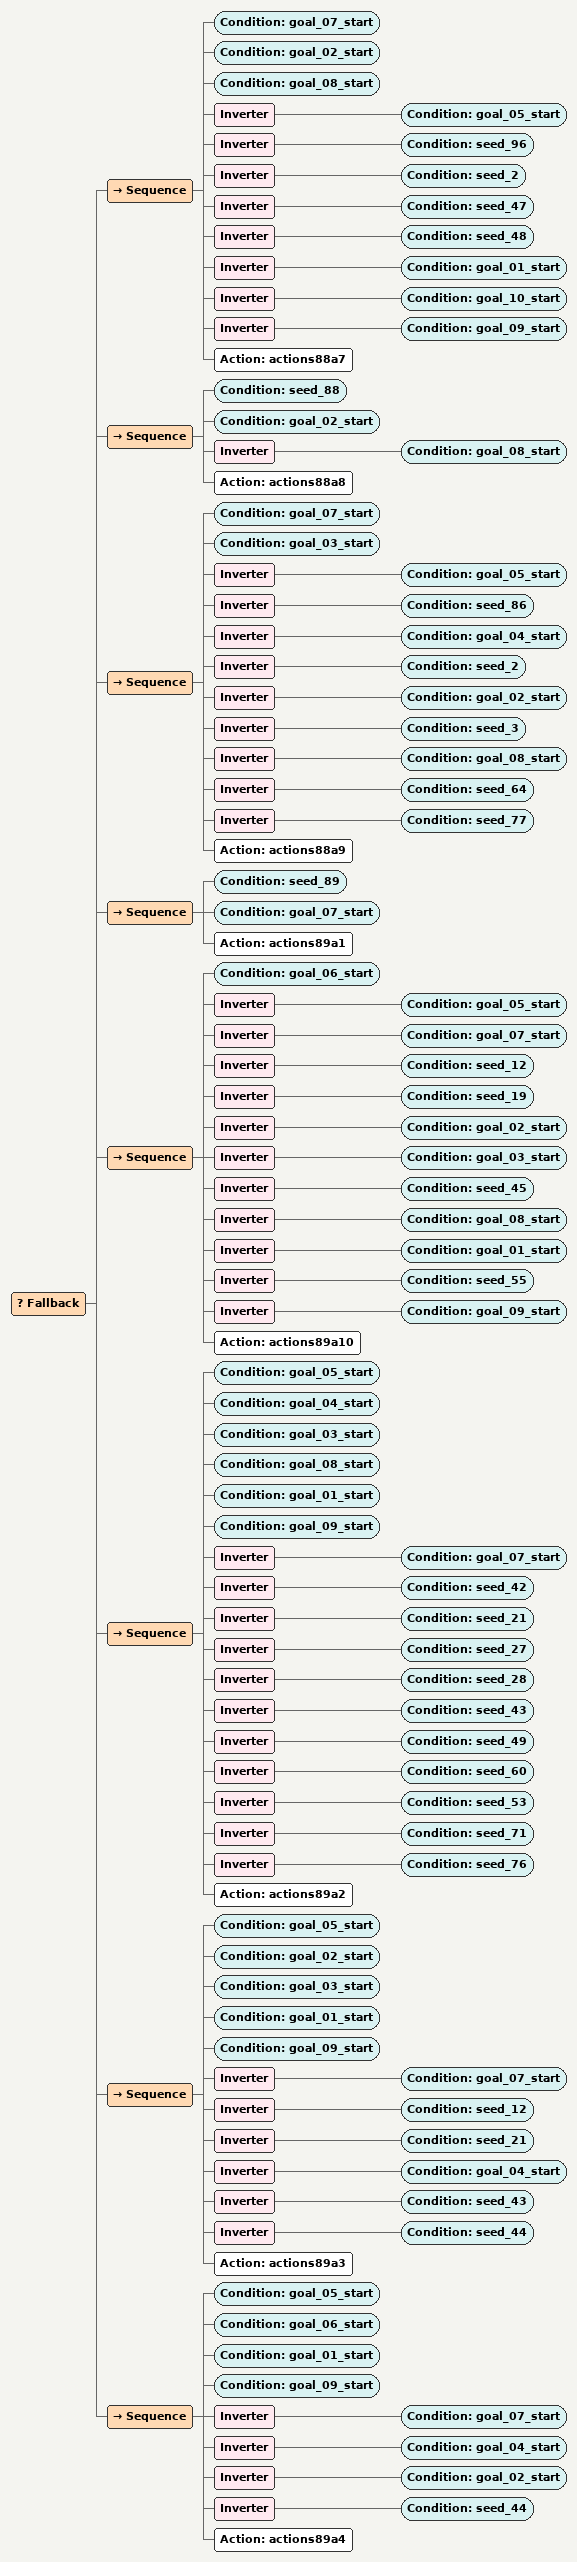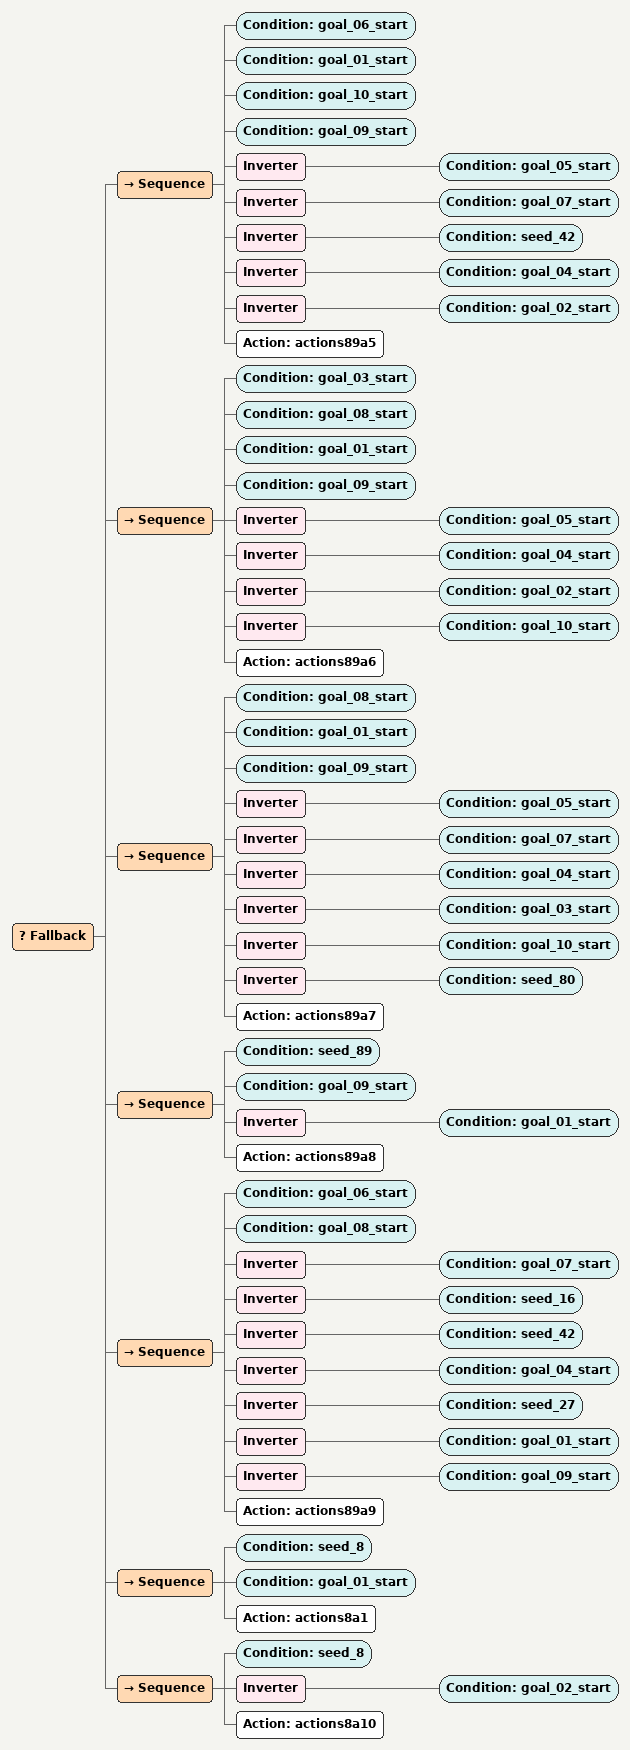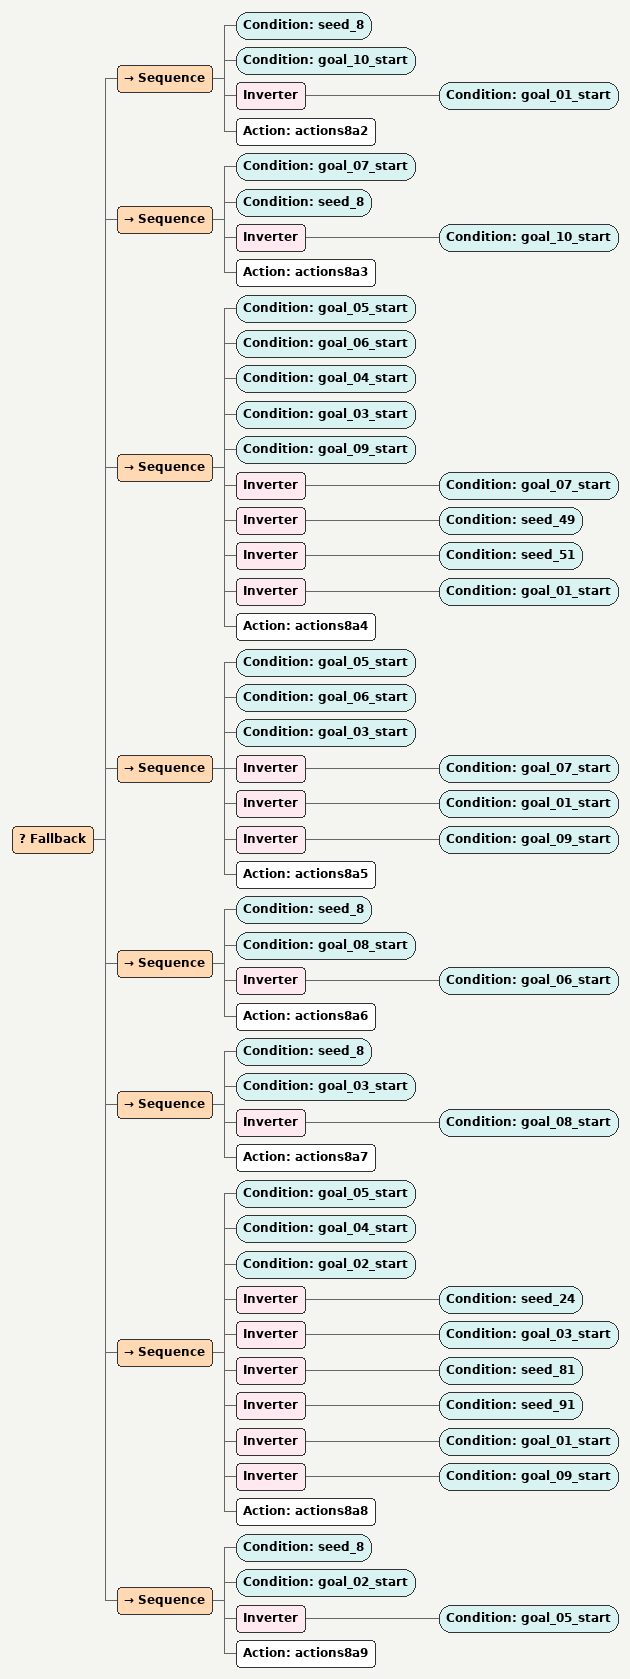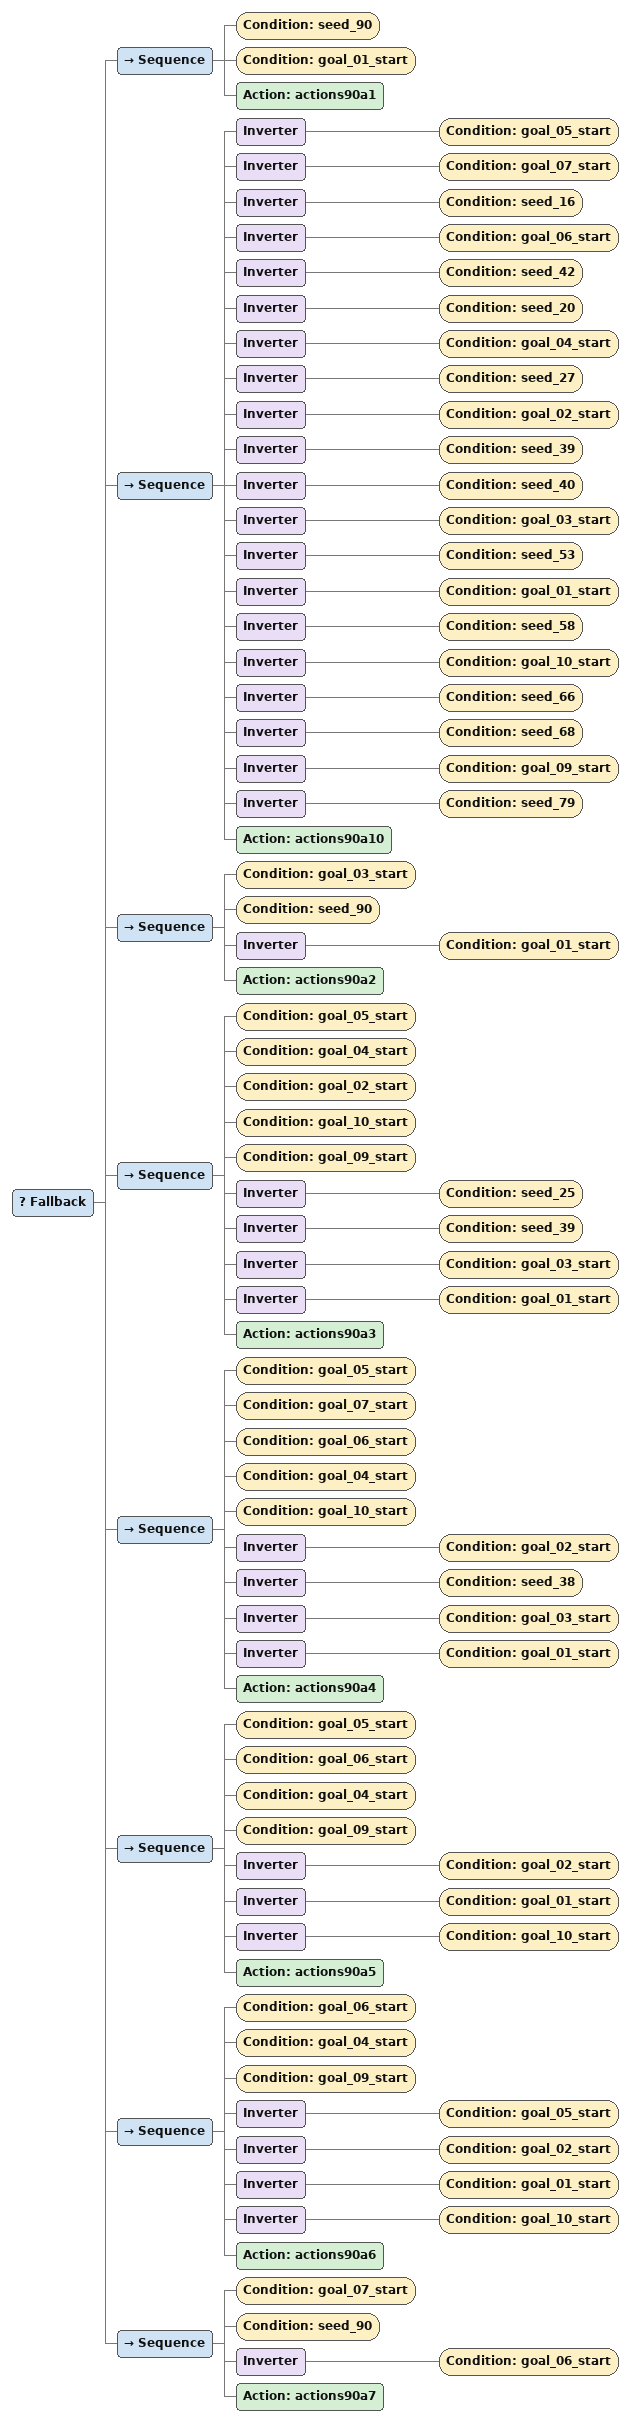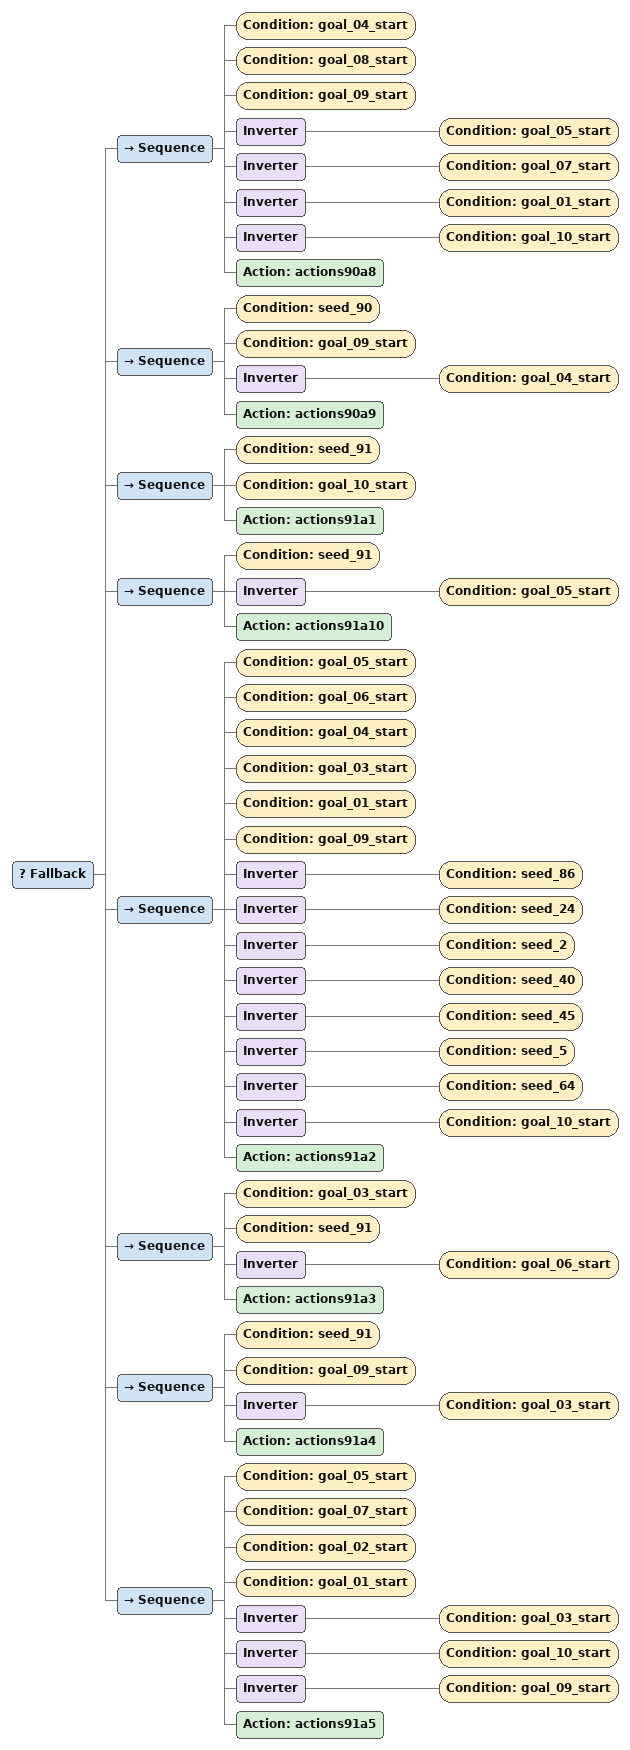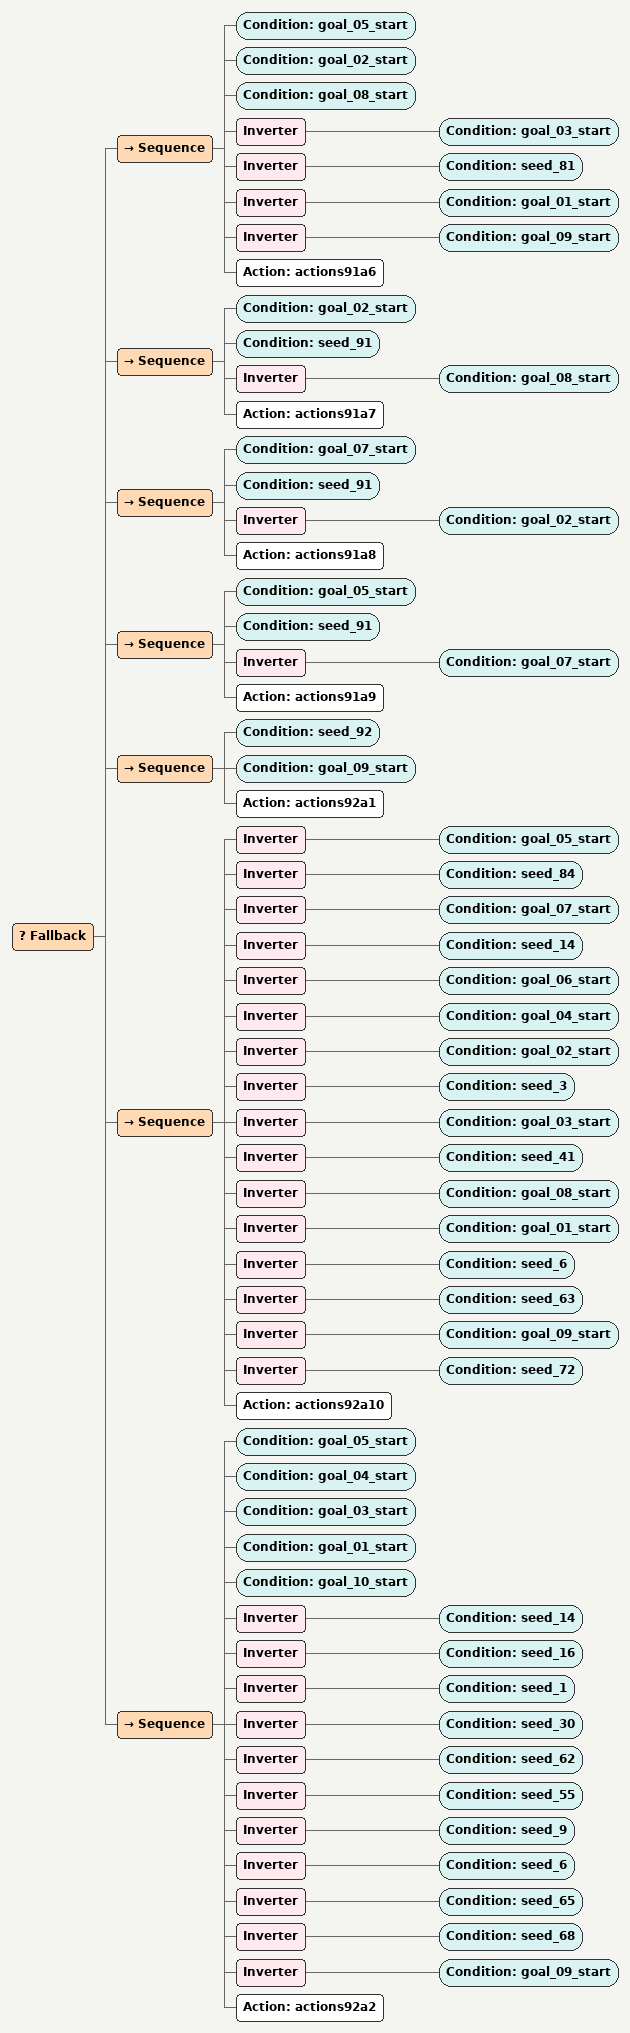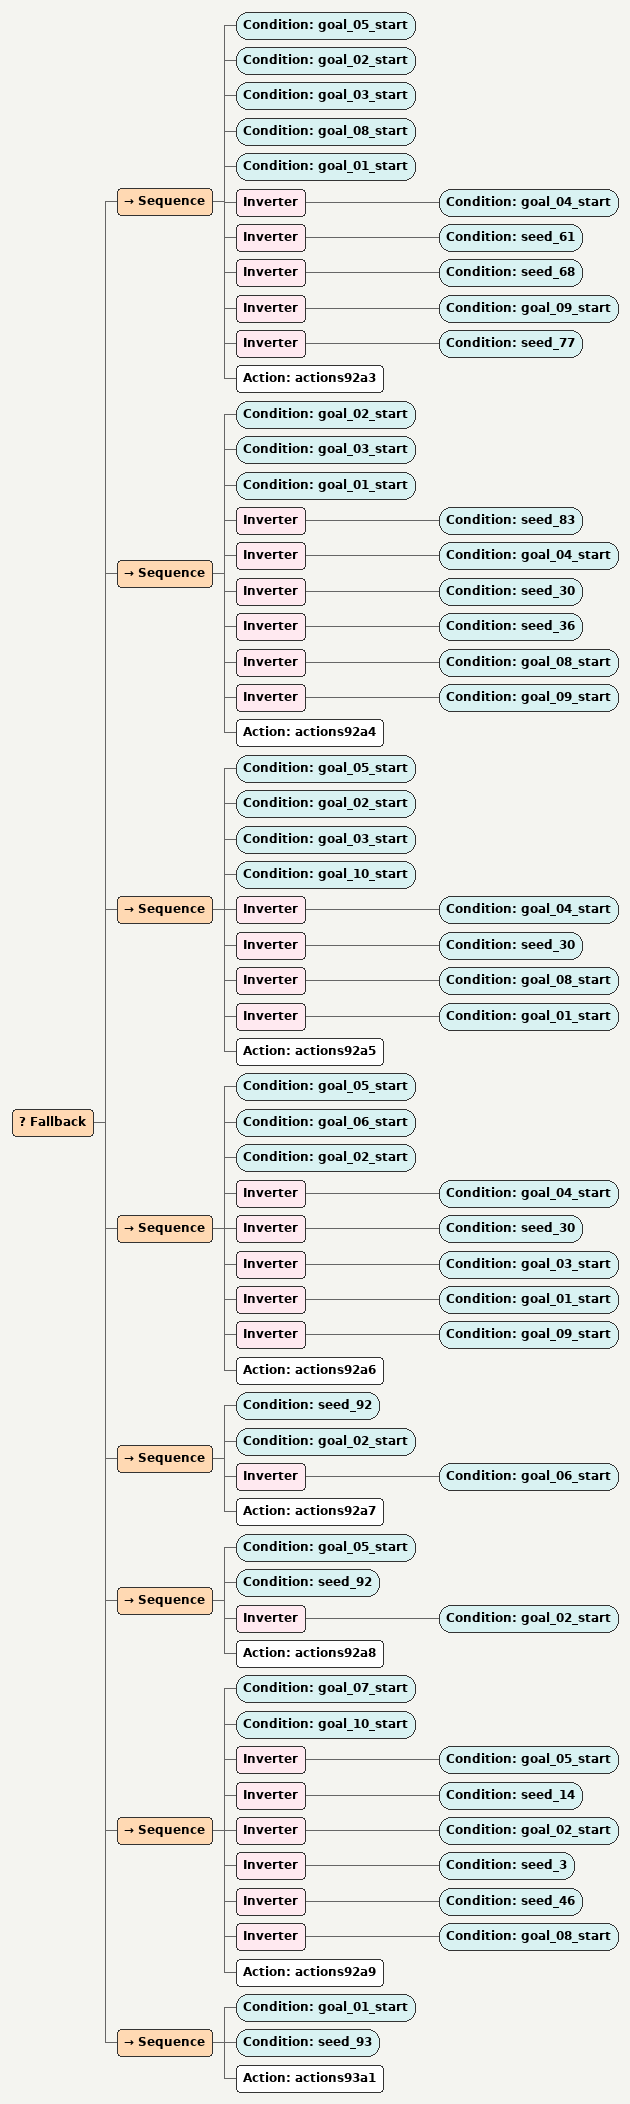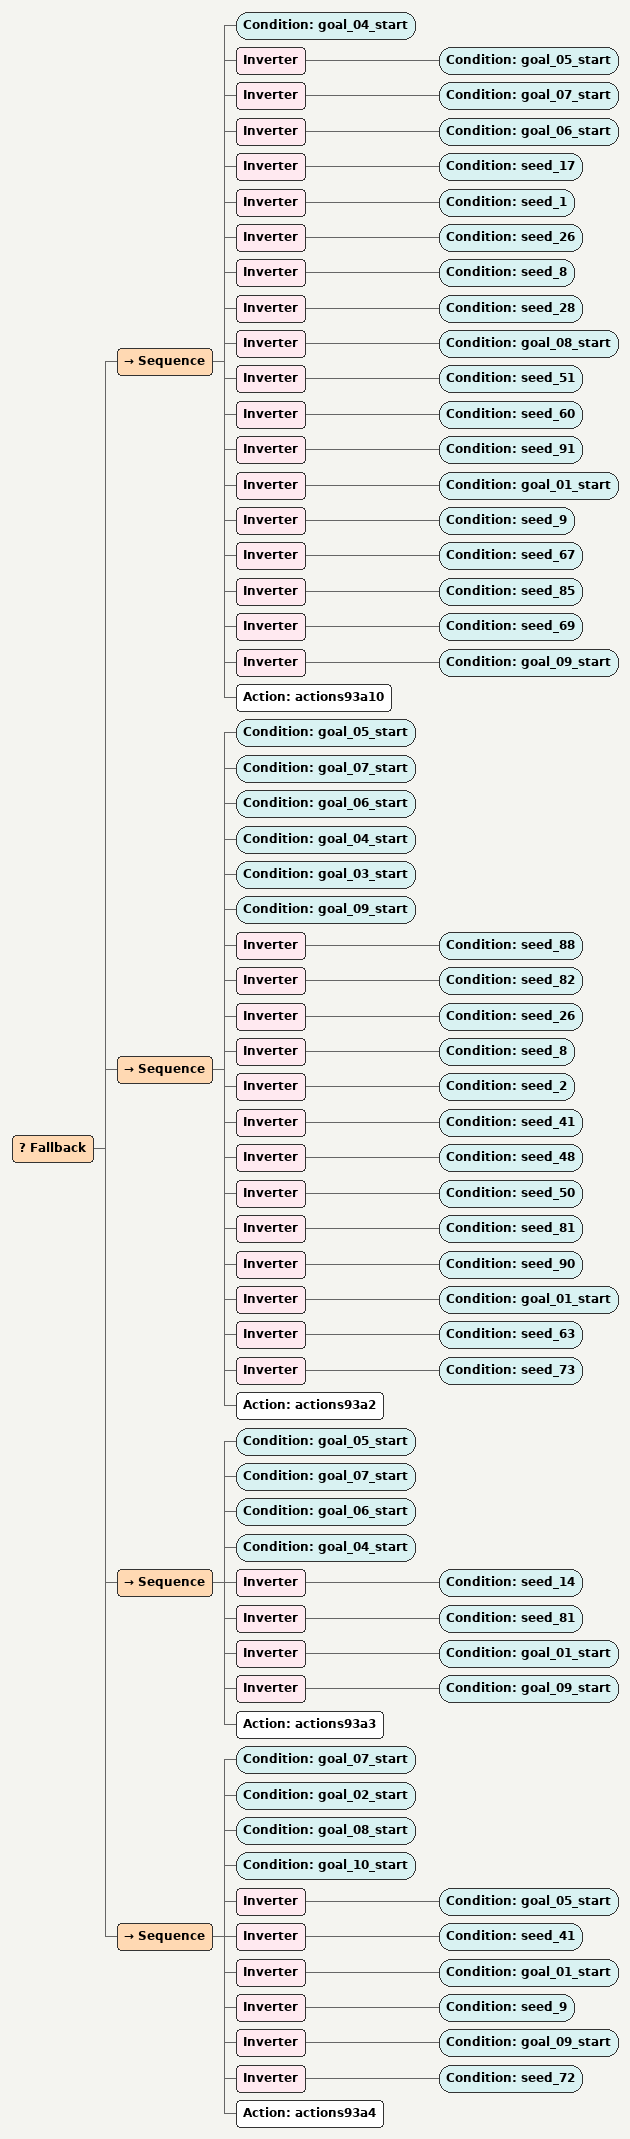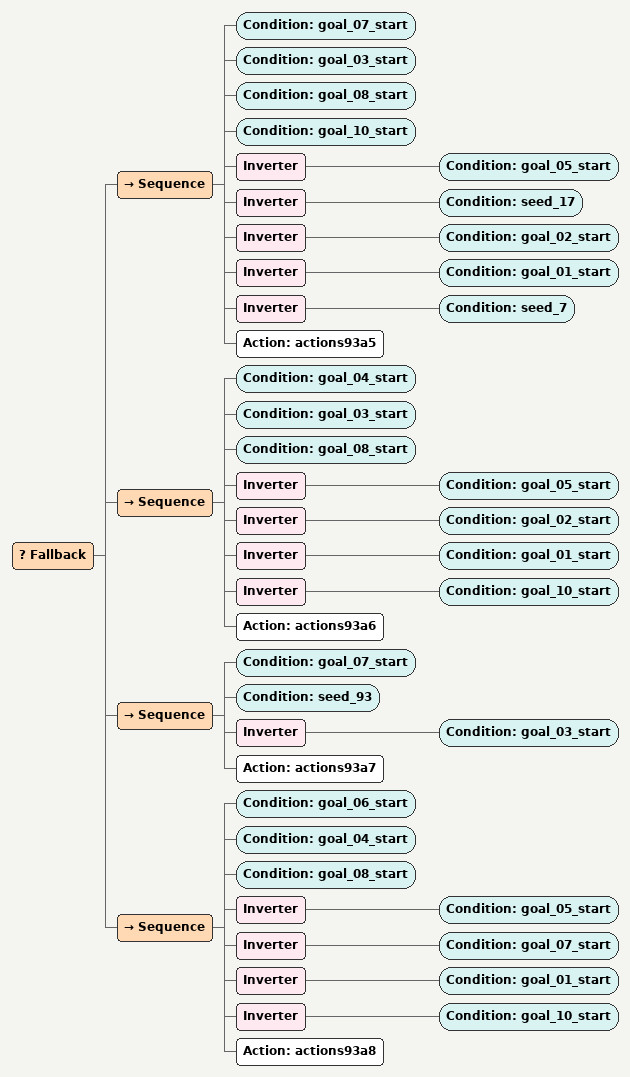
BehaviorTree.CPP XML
<Fallback>
      <Sequence>
        <Condition ID="goal_07_start"/>
        <Condition ID="goal_02_start"/>
        <Condition ID="goal_08_start"/>
        <Inverter>
          <Condition ID="goal_05_start"/>
        </Inverter>
        <Inverter>
          <Condition ID="seed_96"/>
        </Inverter>
        <Inverter>
          <Condition ID="seed_2"/>
        </Inverter>
        <Inverter>
          <Condition ID="seed_47"/>
        </Inverter>
        <Inverter>
          <Condition ID="seed_48"/>
        </Inverter>
        <Inverter>
          <Condition ID="goal_01_start"/>
        </Inverter>
        <Inverter>
          <Condition ID="goal_10_start"/>
        </Inverter>
        <Inverter>
          <Condition ID="goal_09_start"/>
        </Inverter>
        <Action ID="actions88a7"/>
      </Sequence>
      <Sequence>
        <Condition ID="seed_88"/>
        <Condition ID="goal_02_start"/>
        <Inverter>
          <Condition ID="goal_08_start"/>
        </Inverter>
        <Action ID="actions88a8"/>
      </Sequence>
      <Sequence>
        <Condition ID="goal_07_start"/>
        <Condition ID="goal_03_start"/>
        <Inverter>
          <Condition ID="goal_05_start"/>
        </Inverter>
        <Inverter>
          <Condition ID="seed_86"/>
        </Inverter>
        <Inverter>
          <Condition ID="goal_04_start"/>
        </Inverter>
        <Inverter>
          <Condition ID="seed_2"/>
        </Inverter>
        <Inverter>
          <Condition ID="goal_02_start"/>
        </Inverter>
        <Inverter>
          <Condition ID="seed_3"/>
        </Inverter>
        <Inverter>
          <Condition ID="goal_08_start"/>
        </Inverter>
        <Inverter>
          <Condition ID="seed_64"/>
        </Inverter>
        <Inverter>
          <Condition ID="seed_77"/>
        </Inverter>
        <Action ID="actions88a9"/>
      </Sequence>
      <Sequence>
        <Condition ID="seed_89"/>
        <Condition ID="goal_07_start"/>
        <Action ID="actions89a1"/>
      </Sequence>
      <Sequence>
        <Condition ID="goal_06_start"/>
        <Inverter>
          <Condition ID="goal_05_start"/>
        </Inverter>
        <Inverter>
          <Condition ID="goal_07_start"/>
        </Inverter>
        <Inverter>
          <Condition ID="seed_12"/>
        </Inverter>
        <Inverter>
          <Condition ID="seed_19"/>
        </Inverter>
        <Inverter>
          <Condition ID="goal_02_start"/>
        </Inverter>
        <Inverter>
          <Condition ID="goal_03_start"/>
        </Inverter>
        <Inverter>
          <Condition ID="seed_45"/>
        </Inverter>
        <Inverter>
          <Condition ID="goal_08_start"/>
        </Inverter>
        <Inverter>
          <Condition ID="goal_01_start"/>
        </Inverter>
        <Inverter>
          <Condition ID="seed_55"/>
        </Inverter>
        <Inverter>
          <Condition ID="goal_09_start"/>
        </Inverter>
        <Action ID="actions89a10"/>
      </Sequence>
      <Sequence>
        <Condition ID="goal_05_start"/>
        <Condition ID="goal_04_start"/>
        <Condition ID="goal_03_start"/>
        <Condition ID="goal_08_start"/>
        <Condition ID="goal_01_start"/>
        <Condition ID="goal_09_start"/>
        <Inverter>
          <Condition ID="goal_07_start"/>
        </Inverter>
        <Inverter>
          <Condition ID="seed_42"/>
        </Inverter>
        <Inverter>
          <Condition ID="seed_21"/>
        </Inverter>
        <Inverter>
          <Condition ID="seed_27"/>
        </Inverter>
        <Inverter>
          <Condition ID="seed_28"/>
        </Inverter>
        <Inverter>
          <Condition ID="seed_43"/>
        </Inverter>
        <Inverter>
          <Condition ID="seed_49"/>
        </Inverter>
        <Inverter>
          <Condition ID="seed_60"/>
        </Inverter>
        <Inverter>
          <Condition ID="seed_53"/>
        </Inverter>
        <Inverter>
          <Condition ID="seed_71"/>
        </Inverter>
        <Inverter>
          <Condition ID="seed_76"/>
        </Inverter>
        <Action ID="actions89a2"/>
      </Sequence>
      <Sequence>
        <Condition ID="goal_05_start"/>
        <Condition ID="goal_02_start"/>
        <Condition ID="goal_03_start"/>
        <Condition ID="goal_01_start"/>
        <Condition ID="goal_09_start"/>
        <Inverter>
          <Condition ID="goal_07_start"/>
        </Inverter>
        <Inverter>
          <Condition ID="seed_12"/>
        </Inverter>
        <Inverter>
          <Condition ID="seed_21"/>
        </Inverter>
        <Inverter>
          <Condition ID="goal_04_start"/>
        </Inverter>
        <Inverter>
          <Condition ID="seed_43"/>
        </Inverter>
        <Inverter>
          <Condition ID="seed_44"/>
        </Inverter>
        <Action ID="actions89a3"/>
      </Sequence>
      <Sequence>
        <Condition ID="goal_05_start"/>
        <Condition ID="goal_06_start"/>
        <Condition ID="goal_01_start"/>
        <Condition ID="goal_09_start"/>
        <Inverter>
          <Condition ID="goal_07_start"/>
        </Inverter>
        <Inverter>
          <Condition ID="goal_04_start"/>
        </Inverter>
        <Inverter>
          <Condition ID="goal_02_start"/>
        </Inverter>
        <Inverter>
          <Condition ID="seed_44"/>
        </Inverter>
        <Action ID="actions89a4"/>
      </Sequence>
</Fallback>

<Fallback>
      <Sequence>
        <Condition ID="goal_06_start"/>
        <Condition ID="goal_01_start"/>
        <Condition ID="goal_10_start"/>
        <Condition ID="goal_09_start"/>
        <Inverter>
          <Condition ID="goal_05_start"/>
        </Inverter>
        <Inverter>
          <Condition ID="goal_07_start"/>
        </Inverter>
        <Inverter>
          <Condition ID="seed_42"/>
        </Inverter>
        <Inverter>
          <Condition ID="goal_04_start"/>
        </Inverter>
        <Inverter>
          <Condition ID="goal_02_start"/>
        </Inverter>
        <Action ID="actions89a5"/>
      </Sequence>
      <Sequence>
        <Condition ID="goal_03_start"/>
        <Condition ID="goal_08_start"/>
        <Condition ID="goal_01_start"/>
        <Condition ID="goal_09_start"/>
        <Inverter>
          <Condition ID="goal_05_start"/>
        </Inverter>
        <Inverter>
          <Condition ID="goal_04_start"/>
        </Inverter>
        <Inverter>
          <Condition ID="goal_02_start"/>
        </Inverter>
        <Inverter>
          <Condition ID="goal_10_start"/>
        </Inverter>
        <Action ID="actions89a6"/>
      </Sequence>
      <Sequence>
        <Condition ID="goal_08_start"/>
        <Condition ID="goal_01_start"/>
        <Condition ID="goal_09_start"/>
        <Inverter>
          <Condition ID="goal_05_start"/>
        </Inverter>
        <Inverter>
          <Condition ID="goal_07_start"/>
        </Inverter>
        <Inverter>
          <Condition ID="goal_04_start"/>
        </Inverter>
        <Inverter>
          <Condition ID="goal_03_start"/>
        </Inverter>
        <Inverter>
          <Condition ID="goal_10_start"/>
        </Inverter>
        <Inverter>
          <Condition ID="seed_80"/>
        </Inverter>
        <Action ID="actions89a7"/>
      </Sequence>
      <Sequence>
        <Condition ID="seed_89"/>
        <Condition ID="goal_09_start"/>
        <Inverter>
          <Condition ID="goal_01_start"/>
        </Inverter>
        <Action ID="actions89a8"/>
      </Sequence>
      <Sequence>
        <Condition ID="goal_06_start"/>
        <Condition ID="goal_08_start"/>
        <Inverter>
          <Condition ID="goal_07_start"/>
        </Inverter>
        <Inverter>
          <Condition ID="seed_16"/>
        </Inverter>
        <Inverter>
          <Condition ID="seed_42"/>
        </Inverter>
        <Inverter>
          <Condition ID="goal_04_start"/>
        </Inverter>
        <Inverter>
          <Condition ID="seed_27"/>
        </Inverter>
        <Inverter>
          <Condition ID="goal_01_start"/>
        </Inverter>
        <Inverter>
          <Condition ID="goal_09_start"/>
        </Inverter>
        <Action ID="actions89a9"/>
      </Sequence>
      <Sequence>
        <Condition ID="seed_8"/>
        <Condition ID="goal_01_start"/>
        <Action ID="actions8a1"/>
      </Sequence>
      <Sequence>
        <Condition ID="seed_8"/>
        <Inverter>
          <Condition ID="goal_02_start"/>
        </Inverter>
        <Action ID="actions8a10"/>
      </Sequence>
</Fallback>

<Fallback>
      <Sequence>
        <Condition ID="seed_8"/>
        <Condition ID="goal_10_start"/>
        <Inverter>
          <Condition ID="goal_01_start"/>
        </Inverter>
        <Action ID="actions8a2"/>
      </Sequence>
      <Sequence>
        <Condition ID="goal_07_start"/>
        <Condition ID="seed_8"/>
        <Inverter>
          <Condition ID="goal_10_start"/>
        </Inverter>
        <Action ID="actions8a3"/>
      </Sequence>
      <Sequence>
        <Condition ID="goal_05_start"/>
        <Condition ID="goal_06_start"/>
        <Condition ID="goal_04_start"/>
        <Condition ID="goal_03_start"/>
        <Condition ID="goal_09_start"/>
        <Inverter>
          <Condition ID="goal_07_start"/>
        </Inverter>
        <Inverter>
          <Condition ID="seed_49"/>
        </Inverter>
        <Inverter>
          <Condition ID="seed_51"/>
        </Inverter>
        <Inverter>
          <Condition ID="goal_01_start"/>
        </Inverter>
        <Action ID="actions8a4"/>
      </Sequence>
      <Sequence>
        <Condition ID="goal_05_start"/>
        <Condition ID="goal_06_start"/>
        <Condition ID="goal_03_start"/>
        <Inverter>
          <Condition ID="goal_07_start"/>
        </Inverter>
        <Inverter>
          <Condition ID="goal_01_start"/>
        </Inverter>
        <Inverter>
          <Condition ID="goal_09_start"/>
        </Inverter>
        <Action ID="actions8a5"/>
      </Sequence>
      <Sequence>
        <Condition ID="seed_8"/>
        <Condition ID="goal_08_start"/>
        <Inverter>
          <Condition ID="goal_06_start"/>
        </Inverter>
        <Action ID="actions8a6"/>
      </Sequence>
      <Sequence>
        <Condition ID="seed_8"/>
        <Condition ID="goal_03_start"/>
        <Inverter>
          <Condition ID="goal_08_start"/>
        </Inverter>
        <Action ID="actions8a7"/>
      </Sequence>
      <Sequence>
        <Condition ID="goal_05_start"/>
        <Condition ID="goal_04_start"/>
        <Condition ID="goal_02_start"/>
        <Inverter>
          <Condition ID="seed_24"/>
        </Inverter>
        <Inverter>
          <Condition ID="goal_03_start"/>
        </Inverter>
        <Inverter>
          <Condition ID="seed_81"/>
        </Inverter>
        <Inverter>
          <Condition ID="seed_91"/>
        </Inverter>
        <Inverter>
          <Condition ID="goal_01_start"/>
        </Inverter>
        <Inverter>
          <Condition ID="goal_09_start"/>
        </Inverter>
        <Action ID="actions8a8"/>
      </Sequence>
      <Sequence>
        <Condition ID="seed_8"/>
        <Condition ID="goal_02_start"/>
        <Inverter>
          <Condition ID="goal_05_start"/>
        </Inverter>
        <Action ID="actions8a9"/>
      </Sequence>
</Fallback>

<Fallback>
      <Sequence>
        <Condition ID="seed_90"/>
        <Condition ID="goal_01_start"/>
        <Action ID="actions90a1"/>
      </Sequence>
      <Sequence>
        <Inverter>
          <Condition ID="goal_05_start"/>
        </Inverter>
        <Inverter>
          <Condition ID="goal_07_start"/>
        </Inverter>
        <Inverter>
          <Condition ID="seed_16"/>
        </Inverter>
        <Inverter>
          <Condition ID="goal_06_start"/>
        </Inverter>
        <Inverter>
          <Condition ID="seed_42"/>
        </Inverter>
        <Inverter>
          <Condition ID="seed_20"/>
        </Inverter>
        <Inverter>
          <Condition ID="goal_04_start"/>
        </Inverter>
        <Inverter>
          <Condition ID="seed_27"/>
        </Inverter>
        <Inverter>
          <Condition ID="goal_02_start"/>
        </Inverter>
        <Inverter>
          <Condition ID="seed_39"/>
        </Inverter>
        <Inverter>
          <Condition ID="seed_40"/>
        </Inverter>
        <Inverter>
          <Condition ID="goal_03_start"/>
        </Inverter>
        <Inverter>
          <Condition ID="seed_53"/>
        </Inverter>
        <Inverter>
          <Condition ID="goal_01_start"/>
        </Inverter>
        <Inverter>
          <Condition ID="seed_58"/>
        </Inverter>
        <Inverter>
          <Condition ID="goal_10_start"/>
        </Inverter>
        <Inverter>
          <Condition ID="seed_66"/>
        </Inverter>
        <Inverter>
          <Condition ID="seed_68"/>
        </Inverter>
        <Inverter>
          <Condition ID="goal_09_start"/>
        </Inverter>
        <Inverter>
          <Condition ID="seed_79"/>
        </Inverter>
        <Action ID="actions90a10"/>
      </Sequence>
      <Sequence>
        <Condition ID="goal_03_start"/>
        <Condition ID="seed_90"/>
        <Inverter>
          <Condition ID="goal_01_start"/>
        </Inverter>
        <Action ID="actions90a2"/>
      </Sequence>
      <Sequence>
        <Condition ID="goal_05_start"/>
        <Condition ID="goal_04_start"/>
        <Condition ID="goal_02_start"/>
        <Condition ID="goal_10_start"/>
        <Condition ID="goal_09_start"/>
        <Inverter>
          <Condition ID="seed_25"/>
        </Inverter>
        <Inverter>
          <Condition ID="seed_39"/>
        </Inverter>
        <Inverter>
          <Condition ID="goal_03_start"/>
        </Inverter>
        <Inverter>
          <Condition ID="goal_01_start"/>
        </Inverter>
        <Action ID="actions90a3"/>
      </Sequence>
      <Sequence>
        <Condition ID="goal_05_start"/>
        <Condition ID="goal_07_start"/>
        <Condition ID="goal_06_start"/>
        <Condition ID="goal_04_start"/>
        <Condition ID="goal_10_start"/>
        <Inverter>
          <Condition ID="goal_02_start"/>
        </Inverter>
        <Inverter>
          <Condition ID="seed_38"/>
        </Inverter>
        <Inverter>
          <Condition ID="goal_03_start"/>
        </Inverter>
        <Inverter>
          <Condition ID="goal_01_start"/>
        </Inverter>
        <Action ID="actions90a4"/>
      </Sequence>
      <Sequence>
        <Condition ID="goal_05_start"/>
        <Condition ID="goal_06_start"/>
        <Condition ID="goal_04_start"/>
        <Condition ID="goal_09_start"/>
        <Inverter>
          <Condition ID="goal_02_start"/>
        </Inverter>
        <Inverter>
          <Condition ID="goal_01_start"/>
        </Inverter>
        <Inverter>
          <Condition ID="goal_10_start"/>
        </Inverter>
        <Action ID="actions90a5"/>
      </Sequence>
      <Sequence>
        <Condition ID="goal_06_start"/>
        <Condition ID="goal_04_start"/>
        <Condition ID="goal_09_start"/>
        <Inverter>
          <Condition ID="goal_05_start"/>
        </Inverter>
        <Inverter>
          <Condition ID="goal_02_start"/>
        </Inverter>
        <Inverter>
          <Condition ID="goal_01_start"/>
        </Inverter>
        <Inverter>
          <Condition ID="goal_10_start"/>
        </Inverter>
        <Action ID="actions90a6"/>
      </Sequence>
      <Sequence>
        <Condition ID="goal_07_start"/>
        <Condition ID="seed_90"/>
        <Inverter>
          <Condition ID="goal_06_start"/>
        </Inverter>
        <Action ID="actions90a7"/>
      </Sequence>
</Fallback>

<Fallback>
      <Sequence>
        <Condition ID="goal_04_start"/>
        <Condition ID="goal_08_start"/>
        <Condition ID="goal_09_start"/>
        <Inverter>
          <Condition ID="goal_05_start"/>
        </Inverter>
        <Inverter>
          <Condition ID="goal_07_start"/>
        </Inverter>
        <Inverter>
          <Condition ID="goal_01_start"/>
        </Inverter>
        <Inverter>
          <Condition ID="goal_10_start"/>
        </Inverter>
        <Action ID="actions90a8"/>
      </Sequence>
      <Sequence>
        <Condition ID="seed_90"/>
        <Condition ID="goal_09_start"/>
        <Inverter>
          <Condition ID="goal_04_start"/>
        </Inverter>
        <Action ID="actions90a9"/>
      </Sequence>
      <Sequence>
        <Condition ID="seed_91"/>
        <Condition ID="goal_10_start"/>
        <Action ID="actions91a1"/>
      </Sequence>
      <Sequence>
        <Condition ID="seed_91"/>
        <Inverter>
          <Condition ID="goal_05_start"/>
        </Inverter>
        <Action ID="actions91a10"/>
      </Sequence>
      <Sequence>
        <Condition ID="goal_05_start"/>
        <Condition ID="goal_06_start"/>
        <Condition ID="goal_04_start"/>
        <Condition ID="goal_03_start"/>
        <Condition ID="goal_01_start"/>
        <Condition ID="goal_09_start"/>
        <Inverter>
          <Condition ID="seed_86"/>
        </Inverter>
        <Inverter>
          <Condition ID="seed_24"/>
        </Inverter>
        <Inverter>
          <Condition ID="seed_2"/>
        </Inverter>
        <Inverter>
          <Condition ID="seed_40"/>
        </Inverter>
        <Inverter>
          <Condition ID="seed_45"/>
        </Inverter>
        <Inverter>
          <Condition ID="seed_5"/>
        </Inverter>
        <Inverter>
          <Condition ID="seed_64"/>
        </Inverter>
        <Inverter>
          <Condition ID="goal_10_start"/>
        </Inverter>
        <Action ID="actions91a2"/>
      </Sequence>
      <Sequence>
        <Condition ID="goal_03_start"/>
        <Condition ID="seed_91"/>
        <Inverter>
          <Condition ID="goal_06_start"/>
        </Inverter>
        <Action ID="actions91a3"/>
      </Sequence>
      <Sequence>
        <Condition ID="seed_91"/>
        <Condition ID="goal_09_start"/>
        <Inverter>
          <Condition ID="goal_03_start"/>
        </Inverter>
        <Action ID="actions91a4"/>
      </Sequence>
      <Sequence>
        <Condition ID="goal_05_start"/>
        <Condition ID="goal_07_start"/>
        <Condition ID="goal_02_start"/>
        <Condition ID="goal_01_start"/>
        <Inverter>
          <Condition ID="goal_03_start"/>
        </Inverter>
        <Inverter>
          <Condition ID="goal_10_start"/>
        </Inverter>
        <Inverter>
          <Condition ID="goal_09_start"/>
        </Inverter>
        <Action ID="actions91a5"/>
      </Sequence>
</Fallback>

<Fallback>
      <Sequence>
        <Condition ID="goal_05_start"/>
        <Condition ID="goal_02_start"/>
        <Condition ID="goal_08_start"/>
        <Inverter>
          <Condition ID="goal_03_start"/>
        </Inverter>
        <Inverter>
          <Condition ID="seed_81"/>
        </Inverter>
        <Inverter>
          <Condition ID="goal_01_start"/>
        </Inverter>
        <Inverter>
          <Condition ID="goal_09_start"/>
        </Inverter>
        <Action ID="actions91a6"/>
      </Sequence>
      <Sequence>
        <Condition ID="goal_02_start"/>
        <Condition ID="seed_91"/>
        <Inverter>
          <Condition ID="goal_08_start"/>
        </Inverter>
        <Action ID="actions91a7"/>
      </Sequence>
      <Sequence>
        <Condition ID="goal_07_start"/>
        <Condition ID="seed_91"/>
        <Inverter>
          <Condition ID="goal_02_start"/>
        </Inverter>
        <Action ID="actions91a8"/>
      </Sequence>
      <Sequence>
        <Condition ID="goal_05_start"/>
        <Condition ID="seed_91"/>
        <Inverter>
          <Condition ID="goal_07_start"/>
        </Inverter>
        <Action ID="actions91a9"/>
      </Sequence>
      <Sequence>
        <Condition ID="seed_92"/>
        <Condition ID="goal_09_start"/>
        <Action ID="actions92a1"/>
      </Sequence>
      <Sequence>
        <Inverter>
          <Condition ID="goal_05_start"/>
        </Inverter>
        <Inverter>
          <Condition ID="seed_84"/>
        </Inverter>
        <Inverter>
          <Condition ID="goal_07_start"/>
        </Inverter>
        <Inverter>
          <Condition ID="seed_14"/>
        </Inverter>
        <Inverter>
          <Condition ID="goal_06_start"/>
        </Inverter>
        <Inverter>
          <Condition ID="goal_04_start"/>
        </Inverter>
        <Inverter>
          <Condition ID="goal_02_start"/>
        </Inverter>
        <Inverter>
          <Condition ID="seed_3"/>
        </Inverter>
        <Inverter>
          <Condition ID="goal_03_start"/>
        </Inverter>
        <Inverter>
          <Condition ID="seed_41"/>
        </Inverter>
        <Inverter>
          <Condition ID="goal_08_start"/>
        </Inverter>
        <Inverter>
          <Condition ID="goal_01_start"/>
        </Inverter>
        <Inverter>
          <Condition ID="seed_6"/>
        </Inverter>
        <Inverter>
          <Condition ID="seed_63"/>
        </Inverter>
        <Inverter>
          <Condition ID="goal_09_start"/>
        </Inverter>
        <Inverter>
          <Condition ID="seed_72"/>
        </Inverter>
        <Action ID="actions92a10"/>
      </Sequence>
      <Sequence>
        <Condition ID="goal_05_start"/>
        <Condition ID="goal_04_start"/>
        <Condition ID="goal_03_start"/>
        <Condition ID="goal_01_start"/>
        <Condition ID="goal_10_start"/>
        <Inverter>
          <Condition ID="seed_14"/>
        </Inverter>
        <Inverter>
          <Condition ID="seed_16"/>
        </Inverter>
        <Inverter>
          <Condition ID="seed_1"/>
        </Inverter>
        <Inverter>
          <Condition ID="seed_30"/>
        </Inverter>
        <Inverter>
          <Condition ID="seed_62"/>
        </Inverter>
        <Inverter>
          <Condition ID="seed_55"/>
        </Inverter>
        <Inverter>
          <Condition ID="seed_9"/>
        </Inverter>
        <Inverter>
          <Condition ID="seed_6"/>
        </Inverter>
        <Inverter>
          <Condition ID="seed_65"/>
        </Inverter>
        <Inverter>
          <Condition ID="seed_68"/>
        </Inverter>
        <Inverter>
          <Condition ID="goal_09_start"/>
        </Inverter>
        <Action ID="actions92a2"/>
      </Sequence>
</Fallback>

<Fallback>
      <Sequence>
        <Condition ID="goal_05_start"/>
        <Condition ID="goal_02_start"/>
        <Condition ID="goal_03_start"/>
        <Condition ID="goal_08_start"/>
        <Condition ID="goal_01_start"/>
        <Inverter>
          <Condition ID="goal_04_start"/>
        </Inverter>
        <Inverter>
          <Condition ID="seed_61"/>
        </Inverter>
        <Inverter>
          <Condition ID="seed_68"/>
        </Inverter>
        <Inverter>
          <Condition ID="goal_09_start"/>
        </Inverter>
        <Inverter>
          <Condition ID="seed_77"/>
        </Inverter>
        <Action ID="actions92a3"/>
      </Sequence>
      <Sequence>
        <Condition ID="goal_02_start"/>
        <Condition ID="goal_03_start"/>
        <Condition ID="goal_01_start"/>
        <Inverter>
          <Condition ID="seed_83"/>
        </Inverter>
        <Inverter>
          <Condition ID="goal_04_start"/>
        </Inverter>
        <Inverter>
          <Condition ID="seed_30"/>
        </Inverter>
        <Inverter>
          <Condition ID="seed_36"/>
        </Inverter>
        <Inverter>
          <Condition ID="goal_08_start"/>
        </Inverter>
        <Inverter>
          <Condition ID="goal_09_start"/>
        </Inverter>
        <Action ID="actions92a4"/>
      </Sequence>
      <Sequence>
        <Condition ID="goal_05_start"/>
        <Condition ID="goal_02_start"/>
        <Condition ID="goal_03_start"/>
        <Condition ID="goal_10_start"/>
        <Inverter>
          <Condition ID="goal_04_start"/>
        </Inverter>
        <Inverter>
          <Condition ID="seed_30"/>
        </Inverter>
        <Inverter>
          <Condition ID="goal_08_start"/>
        </Inverter>
        <Inverter>
          <Condition ID="goal_01_start"/>
        </Inverter>
        <Action ID="actions92a5"/>
      </Sequence>
      <Sequence>
        <Condition ID="goal_05_start"/>
        <Condition ID="goal_06_start"/>
        <Condition ID="goal_02_start"/>
        <Inverter>
          <Condition ID="goal_04_start"/>
        </Inverter>
        <Inverter>
          <Condition ID="seed_30"/>
        </Inverter>
        <Inverter>
          <Condition ID="goal_03_start"/>
        </Inverter>
        <Inverter>
          <Condition ID="goal_01_start"/>
        </Inverter>
        <Inverter>
          <Condition ID="goal_09_start"/>
        </Inverter>
        <Action ID="actions92a6"/>
      </Sequence>
      <Sequence>
        <Condition ID="seed_92"/>
        <Condition ID="goal_02_start"/>
        <Inverter>
          <Condition ID="goal_06_start"/>
        </Inverter>
        <Action ID="actions92a7"/>
      </Sequence>
      <Sequence>
        <Condition ID="goal_05_start"/>
        <Condition ID="seed_92"/>
        <Inverter>
          <Condition ID="goal_02_start"/>
        </Inverter>
        <Action ID="actions92a8"/>
      </Sequence>
      <Sequence>
        <Condition ID="goal_07_start"/>
        <Condition ID="goal_10_start"/>
        <Inverter>
          <Condition ID="goal_05_start"/>
        </Inverter>
        <Inverter>
          <Condition ID="seed_14"/>
        </Inverter>
        <Inverter>
          <Condition ID="goal_02_start"/>
        </Inverter>
        <Inverter>
          <Condition ID="seed_3"/>
        </Inverter>
        <Inverter>
          <Condition ID="seed_46"/>
        </Inverter>
        <Inverter>
          <Condition ID="goal_08_start"/>
        </Inverter>
        <Action ID="actions92a9"/>
      </Sequence>
      <Sequence>
        <Condition ID="goal_01_start"/>
        <Condition ID="seed_93"/>
        <Action ID="actions93a1"/>
      </Sequence>
</Fallback>

<Fallback>
      <Sequence>
        <Condition ID="goal_04_start"/>
        <Inverter>
          <Condition ID="goal_05_start"/>
        </Inverter>
        <Inverter>
          <Condition ID="goal_07_start"/>
        </Inverter>
        <Inverter>
          <Condition ID="goal_06_start"/>
        </Inverter>
        <Inverter>
          <Condition ID="seed_17"/>
        </Inverter>
        <Inverter>
          <Condition ID="seed_1"/>
        </Inverter>
        <Inverter>
          <Condition ID="seed_26"/>
        </Inverter>
        <Inverter>
          <Condition ID="seed_8"/>
        </Inverter>
        <Inverter>
          <Condition ID="seed_28"/>
        </Inverter>
        <Inverter>
          <Condition ID="goal_08_start"/>
        </Inverter>
        <Inverter>
          <Condition ID="seed_51"/>
        </Inverter>
        <Inverter>
          <Condition ID="seed_60"/>
        </Inverter>
        <Inverter>
          <Condition ID="seed_91"/>
        </Inverter>
        <Inverter>
          <Condition ID="goal_01_start"/>
        </Inverter>
        <Inverter>
          <Condition ID="seed_9"/>
        </Inverter>
        <Inverter>
          <Condition ID="seed_67"/>
        </Inverter>
        <Inverter>
          <Condition ID="seed_85"/>
        </Inverter>
        <Inverter>
          <Condition ID="seed_69"/>
        </Inverter>
        <Inverter>
          <Condition ID="goal_09_start"/>
        </Inverter>
        <Action ID="actions93a10"/>
      </Sequence>
      <Sequence>
        <Condition ID="goal_05_start"/>
        <Condition ID="goal_07_start"/>
        <Condition ID="goal_06_start"/>
        <Condition ID="goal_04_start"/>
        <Condition ID="goal_03_start"/>
        <Condition ID="goal_09_start"/>
        <Inverter>
          <Condition ID="seed_88"/>
        </Inverter>
        <Inverter>
          <Condition ID="seed_82"/>
        </Inverter>
        <Inverter>
          <Condition ID="seed_26"/>
        </Inverter>
        <Inverter>
          <Condition ID="seed_8"/>
        </Inverter>
        <Inverter>
          <Condition ID="seed_2"/>
        </Inverter>
        <Inverter>
          <Condition ID="seed_41"/>
        </Inverter>
        <Inverter>
          <Condition ID="seed_48"/>
        </Inverter>
        <Inverter>
          <Condition ID="seed_50"/>
        </Inverter>
        <Inverter>
          <Condition ID="seed_81"/>
        </Inverter>
        <Inverter>
          <Condition ID="seed_90"/>
        </Inverter>
        <Inverter>
          <Condition ID="goal_01_start"/>
        </Inverter>
        <Inverter>
          <Condition ID="seed_63"/>
        </Inverter>
        <Inverter>
          <Condition ID="seed_73"/>
        </Inverter>
        <Action ID="actions93a2"/>
      </Sequence>
      <Sequence>
        <Condition ID="goal_05_start"/>
        <Condition ID="goal_07_start"/>
        <Condition ID="goal_06_start"/>
        <Condition ID="goal_04_start"/>
        <Inverter>
          <Condition ID="seed_14"/>
        </Inverter>
        <Inverter>
          <Condition ID="seed_81"/>
        </Inverter>
        <Inverter>
          <Condition ID="goal_01_start"/>
        </Inverter>
        <Inverter>
          <Condition ID="goal_09_start"/>
        </Inverter>
        <Action ID="actions93a3"/>
      </Sequence>
      <Sequence>
        <Condition ID="goal_07_start"/>
        <Condition ID="goal_02_start"/>
        <Condition ID="goal_08_start"/>
        <Condition ID="goal_10_start"/>
        <Inverter>
          <Condition ID="goal_05_start"/>
        </Inverter>
        <Inverter>
          <Condition ID="seed_41"/>
        </Inverter>
        <Inverter>
          <Condition ID="goal_01_start"/>
        </Inverter>
        <Inverter>
          <Condition ID="seed_9"/>
        </Inverter>
        <Inverter>
          <Condition ID="goal_09_start"/>
        </Inverter>
        <Inverter>
          <Condition ID="seed_72"/>
        </Inverter>
        <Action ID="actions93a4"/>
      </Sequence>
</Fallback>

<Fallback>
      <Sequence>
        <Condition ID="goal_07_start"/>
        <Condition ID="goal_03_start"/>
        <Condition ID="goal_08_start"/>
        <Condition ID="goal_10_start"/>
        <Inverter>
          <Condition ID="goal_05_start"/>
        </Inverter>
        <Inverter>
          <Condition ID="seed_17"/>
        </Inverter>
        <Inverter>
          <Condition ID="goal_02_start"/>
        </Inverter>
        <Inverter>
          <Condition ID="goal_01_start"/>
        </Inverter>
        <Inverter>
          <Condition ID="seed_7"/>
        </Inverter>
        <Action ID="actions93a5"/>
      </Sequence>
      <Sequence>
        <Condition ID="goal_04_start"/>
        <Condition ID="goal_03_start"/>
        <Condition ID="goal_08_start"/>
        <Inverter>
          <Condition ID="goal_05_start"/>
        </Inverter>
        <Inverter>
          <Condition ID="goal_02_start"/>
        </Inverter>
        <Inverter>
          <Condition ID="goal_01_start"/>
        </Inverter>
        <Inverter>
          <Condition ID="goal_10_start"/>
        </Inverter>
        <Action ID="actions93a6"/>
      </Sequence>
      <Sequence>
        <Condition ID="goal_07_start"/>
        <Condition ID="seed_93"/>
        <Inverter>
          <Condition ID="goal_03_start"/>
        </Inverter>
        <Action ID="actions93a7"/>
      </Sequence>
      <Sequence>
        <Condition ID="goal_06_start"/>
        <Condition ID="goal_04_start"/>
        <Condition ID="goal_08_start"/>
        <Inverter>
          <Condition ID="goal_05_start"/>
        </Inverter>
        <Inverter>
          <Condition ID="goal_07_start"/>
        </Inverter>
        <Inverter>
          <Condition ID="goal_01_start"/>
        </Inverter>
        <Inverter>
          <Condition ID="goal_10_start"/>
        </Inverter>
        <Action ID="actions93a8"/>
      </Sequence>
</Fallback>
